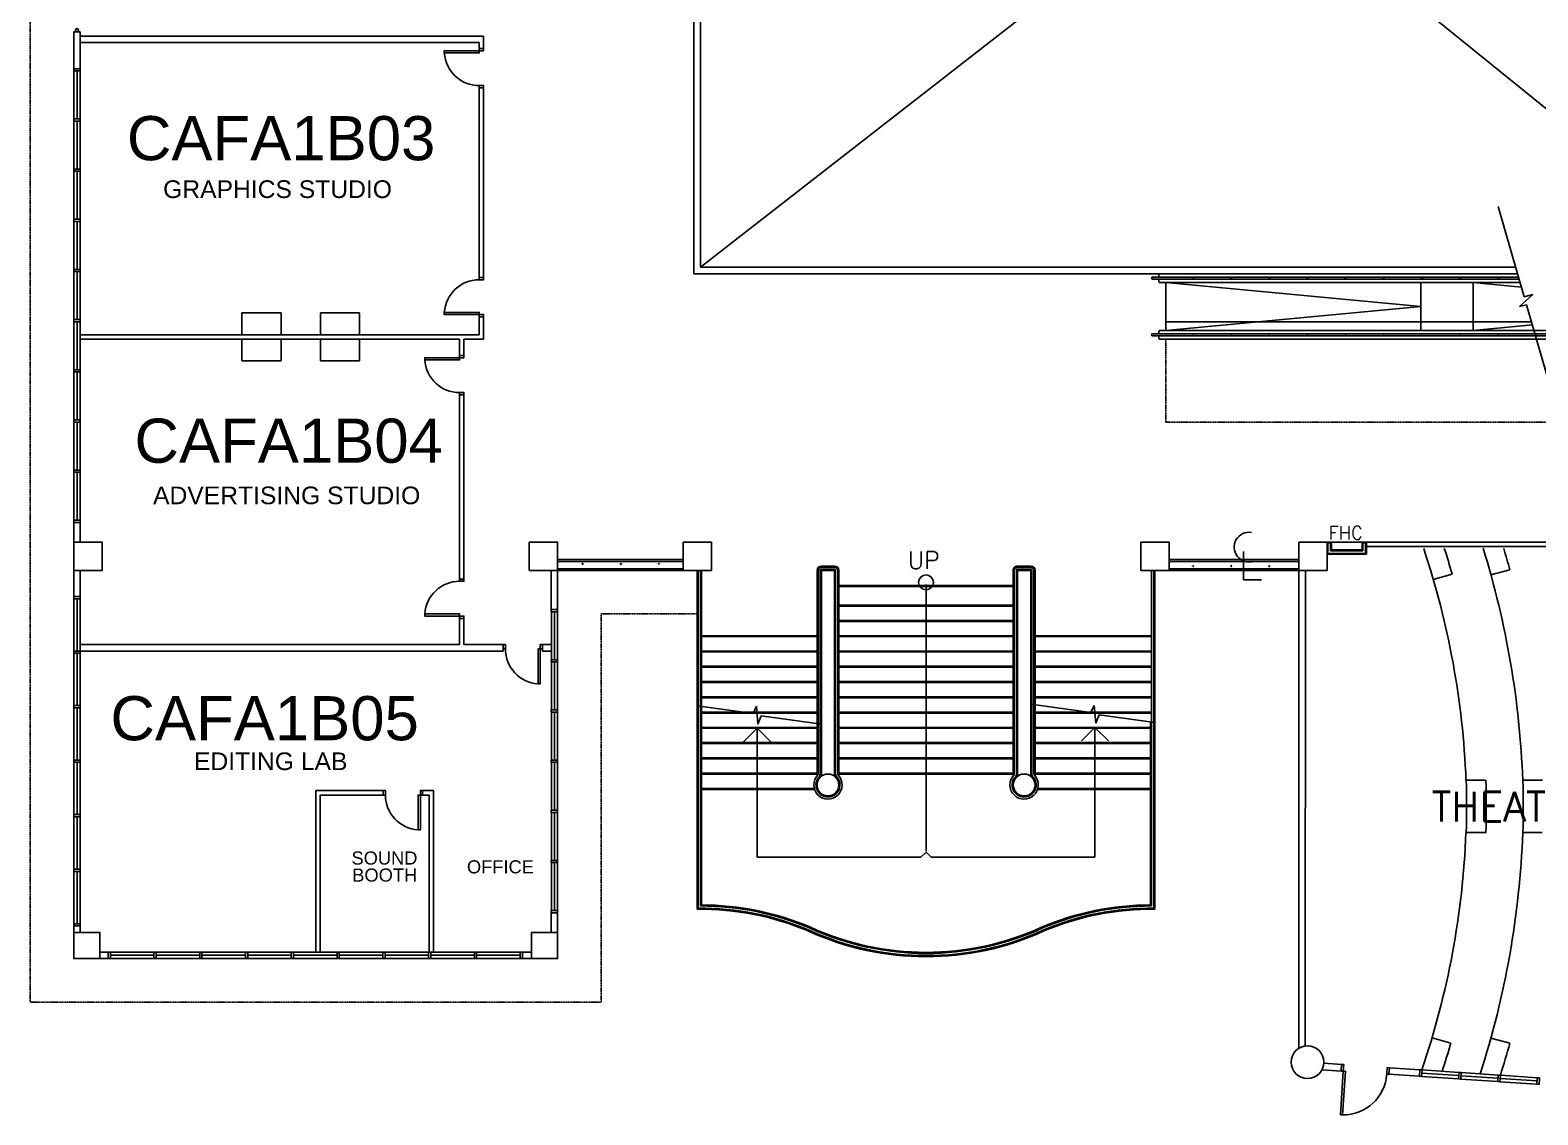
# Model space of a CAD drawing. Header units: millimetres. Extents: x -616979 to 2364082, y 43054 to 1637649.
# Drawn here: x 94335 to 128918, y 59988 to 84853 of the extents above; entities that cross this region are included whole.
import ezdxf

# ---------------------------------------------------------------- set-up
doc = ezdxf.new("R2010")
doc.units = ezdxf.units.MM
doc.linetypes.add('HIDDEN', pattern=[0.375, 0.25, -0.125])
for name, color, linetype in [('a-broken', 9, 'HIDDEN'), ('a-column', 7, 'Continuous'), ('a-doors', 254, 'Continuous'), ('a-fixtures', 7, 'Continuous'), ('a-line', 7, 'Continuous'), ('a-railing', 254, 'Continuous'), ('a-ramp', 253, 'Continuous'), ('a-stairs', 8, 'Continuous'), ('a-stairs-brkn', 8, 'HIDDEN'), ('A-TEXT', 7, 'Continuous'), ('a-wall', 5, 'Continuous'), ('a-windows', 7, 'Continuous')]:
    doc.layers.add(name, color=color, linetype=linetype)
doc.styles.add('-kitz', font='arial.ttf')
doc.styles.add('100scale@80cl', font='romans.shx', dxfattribs={"height": 0.2})
doc.styles.add('200scale@60cl', font='ROMANS.shx', dxfattribs={"height": 0.3})
doc.styles.add('arial', font='arial.ttf')
doc.styles.add('style1', font='arial.ttf')

msp = doc.modelspace()

# ---------------------------------------------------------------- linework, layer by layer
at = {"layer": 'a-broken', "linetype": 'HIDDEN', "ltscale": 3}
for p, q in [((94335.091, 62569.537), (94335.091, 98619.537)), ((120385.201, 77769.887), (120385.201, 75869.537)), ((120385.201, 75869.537), (165485.091, 75869.537)), ((107435.091, 71469.537), (107435.091, 62569.537)), ((107435.091, 71469.537), (109635.091, 71469.537)), ((107435.091, 62569.537), (94335.091, 62569.537))]:
    msp.add_line(p, q, dxfattribs=at)
at = {"layer": 'a-broken', "color": 8, "linetype": 'HIDDEN'}
msp.add_line((120385.201, 78169.886), (128772.335, 78169.886), dxfattribs=at)
at = {"layer": 'a-column'}
for points in [[(95335.091, 73119.537), (95985.091, 73119.537), (95985.091, 72469.537), (95335.091, 72469.537)], [(105785.091, 73119.537), (106435.091, 73119.537), (106435.091, 72469.537), (105785.091, 72469.537)], [(109310.091, 73119.537), (109960.091, 73119.537), (109960.091, 72469.537), (109310.091, 72469.537)], [(119810.091, 73119.537), (120460.091, 73119.537), (120460.091, 72469.537), (119810.091, 72469.537)], [(123435.003, 73119.537), (124085.003, 73119.537), (124085.003, 72469.537), (123435.003, 72469.537)], [(95335.091, 64169.537), (95935.091, 64169.537), (95935.091, 63569.537), (95335.091, 63569.537)], [(105835.091, 64169.537), (106435.091, 64169.537), (106435.091, 63569.537), (105835.091, 63569.537)]]:
    msp.add_lwpolyline(points, close=True, dxfattribs=at)
for centre, radius in [((112635.091, 67549.537), 250), ((112635.091, 67549.537), 250), ((117135.091, 67549.537), 250), ((117135.091, 67549.537), 250), ((123635.091, 61194.537), 375)]:
    msp.add_circle(centre, radius, dxfattribs=at)
at = {"layer": 'a-doors'}
for p, q in [((104285.343, 72269.725), (104185.343, 72269.725)), ((105185.088, 70769.722), (105185.088, 70619.722)), ((105185.088, 70769.712), (105185.088, 70669.712)), ((106085.088, 70769.722), (106085.088, 70619.722)), ((124456.059, 60988.85), (124388.796, 59991.115)), ((124416.262, 61141.873), (124406.172, 60992.213)), ((124406.172, 60992.213), (124456.059, 60988.85)), ((124466.149, 61138.51), (124416.262, 61141.873)), ((124438.683, 59987.751), (124505.946, 60985.487)), ((124505.946, 60985.487), (124456.059, 60988.85)), ((125503.811, 60918.215), (125453.925, 60921.578)), ((125513.901, 61067.875), (125464.014, 61071.238)), ((125503.811, 60918.215), (125513.901, 61067.875)), ((124388.796, 59991.115), (124438.683, 59987.751))]:
    msp.add_line(p, q, dxfattribs=at)
at = {"layer": 'a-doors', "color": 1}
for p, q in [((124456.059, 60988.85), (124466.149, 61138.51)), ((125464.014, 61071.238), (125453.925, 60921.578))]:
    msp.add_line(p, q, dxfattribs=at)
at = {"layer": 'a-doors'}
for points in [[(104635.054, 84432.221), (104635.054, 84382.221), (104735.054, 84382.221), (104735.054, 84432.221)], [(104635.054, 84382.221), (103835.054, 84382.221), (103835.054, 84332.221), (104635.054, 84332.221)], [(104634.791, 83582.222), (104634.791, 83532.222), (104734.791, 83532.222), (104734.791, 83582.222)], [(104635.048, 79132.224), (104635.048, 79182.224), (104735.054, 79182.221), (104735.054, 79132.221)], [(104635.213, 78332.227), (103835.213, 78332.227), (103835.213, 78382.227), (104635.213, 78382.227)], [(104635.048, 78282.224), (104635.048, 78332.224), (104735.054, 78332.221), (104735.054, 78282.221)], [(104185.523, 77344.722), (103385.523, 77344.722), (103385.523, 77294.722), (104185.523, 77294.722)], [(104185.353, 77394.722), (104185.353, 77344.722), (104285.353, 77344.719), (104285.353, 77394.719)], [(104185.091, 76544.722), (104185.091, 76494.722), (104285.091, 76494.719), (104285.091, 76544.719)], [(104185.347, 72219.725), (104185.347, 72269.725), (104285.353, 72269.725), (104285.353, 72219.725)], [(104185.347, 71419.725), (103385.347, 71419.725), (103385.347, 71469.725), (104185.347, 71469.725)], [(104185.347, 71369.725), (104185.347, 71419.725), (104285.353, 71419.725), (104285.353, 71369.725)], [(105235.088, 70669.716), (105185.088, 70669.716), (105185.088, 70769.722), (105235.088, 70769.722)], [(106035.088, 70669.716), (106035.088, 69869.716), (105985.088, 69869.716), (105985.088, 70669.716)], [(106085.088, 70669.716), (106035.088, 70669.716), (106035.088, 70769.722), (106085.088, 70769.722)], [(102485.091, 67319.537), (102435.091, 67319.537), (102435.091, 67419.537), (102485.091, 67419.537)], [(103285.091, 67319.537), (103285.091, 66519.537), (103235.091, 66519.537), (103235.091, 67319.537)], [(103335.091, 67319.537), (103285.091, 67319.537), (103285.091, 67419.537), (103335.091, 67419.537)]]:
    msp.add_lwpolyline(points, close=True, dxfattribs=at)
for centre, radius, start, end in [((104636.196, 84385.107), 802.886, 183.7767676, 269.9184529), ((104636.355, 78329.342), 802.886, 90.0815471, 176.2232324), ((104186.666, 77347.607), 802.886, 183.7767676, 269.9184529), ((104186.49, 71416.839), 802.886, 90.0815471, 176.2232324), ((106037.973, 70670.859), 802.886, 180.0815471, 266.2232324), ((103287.976, 67320.679), 802.886, 180.0815471, 266.2232324), ((124456.834, 60986.808), 999.222, 268.9591346, 356.2570076)]:
    msp.add_arc(centre, radius, start, end, dxfattribs=at)
at = {"layer": 'a-fixtures'}
for p, q in [((99191.278, 78369.722), (99191.278, 77869.722)), ((100091.278, 78369.722), (99191.278, 78369.722)), ((100091.278, 77869.722), (100091.278, 78369.722)), ((100991.278, 78369.722), (100991.278, 77869.722)), ((101891.278, 78369.722), (100991.278, 78369.722)), ((101891.278, 77869.722), (101891.278, 78369.722)), ((99191.278, 77869.722), (100091.278, 77869.722)), ((100991.278, 77869.722), (101891.278, 77869.722)), ((99191.278, 77269.722), (99191.278, 77769.722)), ((99191.278, 77769.722), (100091.278, 77769.722)), ((100091.278, 77769.722), (100091.278, 77269.722)), ((100991.278, 77269.722), (100991.278, 77769.722)), ((100991.278, 77769.722), (101891.278, 77769.722)), ((101891.278, 77769.722), (101891.278, 77269.722)), ((100091.278, 77269.722), (99191.278, 77269.722)), ((101891.278, 77269.722), (100991.278, 77269.722))]:
    msp.add_line(p, q, dxfattribs=at)
at = {"layer": 'a-line', "color": 7}
msp.add_line((109710.091, 79419.707), (134385.091, 98619.537), dxfattribs=at)
at = {"layer": 'a-line'}
for p, q in [((135386.684, 77969.886), (109885.091, 98619.537)), ((128009.883, 80814.175), (128608.389, 78738.473)), ((128661.134, 78555.546), (129336.327, 76213.884))]:
    msp.add_line(p, q, dxfattribs=at)
at = {"layer": 'a-railing'}
for p, q in [((120235.201, 79269.707), (120216.451, 79194.707)), ((128476.839, 79194.708), (120085.201, 79194.707)), ((128491.246, 79144.741), (120087.339, 79144.798)), ((120216.434, 79144.798), (120235.201, 79069.796)), ((120235.201, 79069.796), (128512.856, 79069.796)), ((120385.201, 77969.796), (120385.201, 79069.796)), ((135386.684, 77894.872), (120085.201, 77894.886)), ((135386.683, 77844.872), (120085.201, 77844.886)), ((120235.201, 77769.886), (120216.451, 77844.886)), ((120216.456, 77894.886), (120235.201, 77969.796)), ((120235.201, 77969.796), (135386.684, 77969.886)), ((120235.201, 77769.886), (135386.684, 77769.976)), ((106435.091, 72719.537), (109310.091, 72719.537)), ((120460.091, 72719.537), (123435.003, 72719.537)), ((106285.091, 71568.977), (106285.091, 72469.537)), ((106435.091, 72507.037), (109310.091, 72507.037)), ((109310.091, 72469.537), (106435.091, 72469.537)), ((106435.091, 71568.977), (106435.091, 72469.537)), ((112410.091, 72469.537), (112410.091, 67794.899)), ((112460.091, 72469.537), (112460.091, 67798.684)), ((117310.091, 67798.684), (117310.091, 72469.537)), ((117360.091, 67797.791), (117360.091, 72469.537)), ((120460.091, 72507.037), (123435.003, 72507.037)), ((123435.003, 72469.537), (120460.091, 72469.537)), ((106285.091, 64169.537), (106285.091, 64619.537)), ((106435.091, 64619.537), (106435.091, 64169.537))]:
    msp.add_line(p, q, dxfattribs=at)
at = {"layer": 'a-railing', "linetype": 'HIDDEN'}
for p, q in [((106435.091, 72669.537), (109310.091, 72669.537)), ((120460.091, 72669.537), (123435.003, 72669.537))]:
    msp.add_line(p, q, dxfattribs=at)
at = {"layer": 'a-railing', "color": 7}
for p, q in [((109660.091, 72469.537), (109660.091, 64724.817)), ((109710.091, 72469.537), (109710.091, 64775.078)), ((120060.091, 72469.537), (120060.091, 64775.078)), ((120110.091, 72469.537), (120110.091, 64724.817)), ((109660.091, 69363.114), (109660.091, 64724.817)), ((109710.091, 69356.207), (109710.091, 64775.078)), ((120060.091, 68990.256), (120060.091, 64775.078)), ((120110.091, 68983.352), (120110.091, 64724.817))]:
    msp.add_line(p, q, dxfattribs=at)
at = {"layer": 'a-railing'}
msp.add_circle((95409.472, 84853.487), 37.5, dxfattribs=at)
at = {"layer": 'a-railing', "linetype": 'HIDDEN', "ltscale": 0.058}
for centre in [(121010.114, 79169.792), (121885.114, 79169.792), (122760.114, 79169.792), (123635.114, 79169.792), (124510.114, 79169.792), (125385.114, 79169.792), (126260.114, 79169.792), (127135.114, 79169.792), (128010.114, 79169.792), (121010.093, 77869.885), (121885.093, 77869.885), (122760.093, 77869.885), (123635.093, 77869.885), (124510.093, 77869.885), (125385.093, 77869.885), (126260.093, 77869.885), (127135.093, 77869.885), (128010.093, 77869.885), (128885.093, 77869.885), (107010.091, 72619.537), (107885.091, 72619.537), (108760.091, 72619.537), (121010.091, 72569.537), (121885.091, 72569.537), (122760.091, 72569.537)]:
    msp.add_circle(centre, 12.5, dxfattribs=at)
at = {"layer": 'a-railing'}
for centre, start, end in [((120085.201, 79169.707), 90.0000536, 274.9067891), ((120085.201, 77869.886), 89.9999464, 269.9999464)]:
    msp.add_arc(centre, 25, start, end, dxfattribs=at)
at = {"layer": 'a-railing', "color": 7}
for centre, radius, start, end in [((109718.251, 58375.246), 6349.837, 66.9351318, 90.5248041), ((109718.251, 58375.246), 6399.837, 66.9297321, 90.073062), ((120051.93, 58375.246), 6399.837, 89.926938, 113.0702679), ((120051.93, 58375.246), 6349.837, 89.4751959, 113.0648682), ((114885.091, 70112.217), 6475, 245.5582804, 294.4417196), ((114885.091, 70112.217), 6425, 245.5529436, 294.4470564)]:
    msp.add_arc(centre, radius, start, end, dxfattribs=at)
at = {"layer": 'a-ramp', "color": 1}
for p, q in [((126231.507, 77969.796), (126231.507, 79069.796)), ((127431.507, 77969.796), (127431.507, 79069.796))]:
    msp.add_line(p, q, dxfattribs=at)
at = {"layer": 'a-stairs'}
for p, q in [((126231.507, 78519.796), (120385.201, 79069.796)), ((128543.006, 78965.231), (127431.507, 79069.796)), ((126231.507, 78519.796), (120385.201, 77969.797)), ((128793.083, 78097.931), (127431.507, 77969.839)), ((112385.091, 67757.202), (112385.091, 72469.537)), ((112485.091, 67749.537), (112485.091, 72469.537)), ((112810.091, 72469.537), (112810.091, 67798.684)), ((112860.091, 72469.537), (112860.091, 67797.791)), ((116910.091, 67794.899), (116910.091, 72469.399)), ((116960.091, 67798.684), (116960.091, 72469.537)), ((114885.091, 72144.537), (114885.091, 66032.229)), ((112385.091, 70949.537), (109735.091, 70949.537)), ((117385.091, 70949.537), (120035.091, 70949.537)), ((112385.091, 70599.537), (109735.091, 70599.537)), ((117385.091, 70599.537), (120035.091, 70599.537)), ((112385.091, 70249.537), (109735.091, 70249.537)), ((117385.091, 70249.537), (120035.091, 70249.537)), ((112385.091, 69899.537), (109735.091, 69899.537)), ((117385.091, 69899.537), (120035.091, 69899.537)), ((112385.091, 69549.537), (109735.091, 69549.537)), ((117385.091, 69549.537), (120035.091, 69549.537)), ((112385.091, 69199.537), (109735.091, 69199.537)), ((117385.091, 69199.537), (120035.091, 69199.537)), ((118744.41, 69373.592), (118668.1, 69209.879)), ((118775.772, 68966.572), (118744.41, 69373.592)), ((110698.236, 68537.682), (111010.091, 68849.537)), ((111010.091, 68849.537), (111010.091, 65891.036)), ((111321.945, 68537.682), (111010.091, 68849.537)), ((111102.911, 69136.391), (111025.772, 68946.026)), ((118448.236, 68558.227), (118760.091, 68870.082)), ((118760.091, 68870.082), (118760.091, 65891.036)), ((119071.945, 68558.227), (118760.091, 68870.082)), ((118852.911, 69156.936), (118775.772, 68966.572)), ((112385.091, 67449.537), (112378.917, 67449.537)), ((117385.091, 67449.537), (117391.264, 67449.537)), ((111010.091, 65891.036), (114768.898, 65891.036)), ((114885.091, 66007.229), (114768.898, 65891.036)), ((114885.091, 66007.229), (115001.283, 65891.036)), ((115001.283, 65891.036), (118760.091, 65891.036))]:
    msp.add_line(p, q, dxfattribs=at)
at = {"layer": 'a-stairs', "color": 4}
for p, q in [((128806.933, 78791.099), (128500.294, 78521.614)), ((128500.294, 78521.614), (128661.134, 78555.546)), ((128608.389, 78738.473), (128806.933, 78791.099)), ((109635.091, 69366.568), (110918.1, 69189.334)), ((110994.41, 69353.047), (110918.1, 69189.334)), ((111025.772, 68946.026), (110994.41, 69353.047)), ((117285.091, 69400.927), (118668.1, 69209.879)), ((111102.911, 69136.391), (112485.091, 68945.548)), ((118852.911, 69156.936), (120135.091, 68979.901))]:
    msp.add_line(p, q, dxfattribs=at)
at = {"layer": 'a-stairs', "color": 5}
for p, q in [((109635.091, 69366.568), (109635.091, 72469.537)), ((112785.091, 72569.537), (112485.091, 72569.537)), ((112485.091, 68945.548), (112485.091, 72469.537)), ((112785.091, 72469.537), (112485.091, 72469.537)), ((112785.091, 67749.537), (112785.091, 72469.537)), ((112885.091, 67766.009), (112885.091, 72469.537)), ((116885.091, 72469.378), (116885.091, 67757.202)), ((117285.091, 72569.537), (116985.091, 72569.537)), ((116985.091, 67749.537), (116985.091, 72469.537)), ((117285.091, 72469.537), (116985.091, 72469.537)), ((117285.091, 69400.927), (117285.091, 72469.537)), ((117385.091, 72469.537), (117385.091, 67757.202)), ((120135.091, 68979.901), (120135.091, 72469.537)), ((126952.994, 72385.943), (126520.456, 72261.792)), ((128277.521, 72482.546), (127842.808, 72366.24)), ((112885.091, 72119.537), (116885.091, 72119.537)), ((112885.091, 71669.537), (116885.091, 71669.537)), ((112885.091, 71319.537), (116885.091, 71319.537)), ((112885.091, 70969.537), (116885.091, 70969.537)), ((112885.091, 70619.537), (116885.091, 70619.537)), ((112885.091, 70269.537), (116885.091, 70269.537)), ((112885.091, 69919.537), (116885.091, 69919.537)), ((112885.091, 69569.537), (116885.091, 69569.537)), ((110844.241, 69199.537), (109735.091, 69199.537)), ((111006.238, 69199.537), (110922.855, 69199.537)), ((112885.091, 69219.537), (116885.091, 69219.537)), ((117285.091, 67749.537), (117285.091, 69400.927)), ((117385.091, 69199.537), (118757.821, 69199.537)), ((112385.091, 68849.537), (109735.091, 68849.537)), ((112385.091, 67757.202), (112385.091, 68959.355)), ((112485.091, 67749.537), (112485.091, 68945.548)), ((112885.091, 68869.537), (116885.091, 68869.537)), ((117385.091, 68849.537), (120035.091, 68849.537)), ((112385.091, 68499.537), (109735.091, 68499.537)), ((112885.091, 68519.537), (116885.091, 68519.537)), ((117385.091, 68499.537), (120035.091, 68499.537)), ((112385.091, 68149.537), (109735.091, 68149.537)), ((112885.091, 68169.537), (116885.091, 68169.537)), ((117385.091, 68149.537), (120035.091, 68149.537)), ((112385.091, 67799.537), (109735.091, 67799.537)), ((112885.091, 67819.537), (116885.091, 67819.537)), ((117385.091, 67799.537), (120035.091, 67799.537)), ((112325.858, 67449.537), (109735.091, 67449.537)), ((112385.091, 67549.537), (112385.091, 67664.101)), ((112385.091, 67549.537), (112385.091, 67449.537)), ((112885.091, 67549.537), (112885.091, 67664.101)), ((116885.091, 67664.101), (116885.091, 67549.537)), ((117385.091, 67664.101), (117385.091, 67549.537)), ((117385.091, 67549.537), (117385.091, 67449.537)), ((117444.324, 67449.537), (120035.091, 67449.537)), ((127720.759, 67659.817), (127270.409, 67659.832)), ((129021.686, 67659.772), (128571.379, 67659.788)), ((127730.84, 66458.964), (127275.583, 66459.001)), ((129020.881, 66458.858), (128576.183, 66458.894)), ((126925.405, 61632.011), (126492.867, 61756.162)), ((128277.521, 61631.528), (127842.808, 61747.834))]:
    msp.add_line(p, q, dxfattribs=at)
at = {"layer": 'a-stairs', "color": 7}
for p, q in [((109635.091, 72469.537), (109635.091, 64699.537)), ((109735.091, 72469.537), (109735.091, 64800.061)), ((109635.091, 69366.568), (109635.091, 64699.537)), ((109735.091, 69352.754), (109735.091, 64800.061)), ((120035.091, 68993.708), (120035.091, 64800.061)), ((120135.091, 68979.901), (120135.091, 64699.537))]:
    msp.add_line(p, q, dxfattribs=at)
at = {"layer": 'a-stairs', "color": 2}
for p, q in [((112785.091, 72544.537), (112485.091, 72544.537)), ((112785.091, 72494.537), (112485.091, 72494.537)), ((117285.091, 72544.537), (116985.091, 72544.537)), ((117285.091, 72494.537), (116985.091, 72494.537)), ((117310.091, 67798.684), (117310.091, 69397.474)), ((117360.091, 67797.791), (117360.091, 69390.567)), ((112410.091, 68955.903), (112410.091, 67794.899)), ((112460.091, 68949), (112460.091, 67798.684))]:
    msp.add_line(p, q, dxfattribs=at)
at = {"layer": 'a-stairs', "linetype": 'HIDDEN'}
for p, q in [((111004.697, 69219.537), (110932.178, 69219.537)), ((112385.091, 67469.537), (112371.984, 67469.537)), ((117385.091, 67469.537), (117398.197, 67469.537))]:
    msp.add_line(p, q, dxfattribs=at)
at = {"layer": 'a-stairs'}
msp.add_circle((114885.091, 72194.537), 169.578, dxfattribs=at)
at = {"layer": 'a-stairs', "color": 5}
for centre, radius, start, end in [((108079.384, 66894.476), 20506.28, 2.1388248, 17.2586582), ((108079.384, 66894.476), 19206.28, 2.2838015, 18.4396714), ((108079.384, 66894.476), 19656.28, 16.2228892, 18.0028696), ((108079.384, 66894.476), 20956.28, 15.4647926, 16.8514987), ((112485.091, 72469.537), 100, 90, 180), ((112785.091, 72469.537), 100, 0, 90), ((116985.091, 72469.537), 100, 90, 180.0903953), ((117285.091, 72469.537), 100, 0, 90), ((108078.811, 67063.287), 19206.28, 358.1920247, 1.771545), ((108078.811, 67063.287), 19656.28, 358.2325712, 1.7309757), ((108078.811, 67063.287), 20506.28, 358.3058542, 1.6592051), ((108079.384, 67219.598), 19206.28, 341.161295, 357.7161985), ((108079.384, 67219.598), 20506.28, 342.1311811, 357.8611752), ((108079.384, 67219.598), 19656.28, 341.5120343, 343.4856165), ((108079.384, 67219.598), 20956.28, 342.4380069, 344.5352074)]:
    msp.add_arc(centre, radius, start, end, dxfattribs=at)
at = {"layer": 'a-stairs', "color": 2}
for centre, radius, start, end in [((112485.091, 72469.537), 75, 90, 180), ((112485.091, 72469.537), 25, 90, 180), ((112785.091, 72469.537), 75, 0, 90), ((112785.091, 72469.537), 25, 0, 90), ((116985.091, 72469.537), 75, 90, 180.1054675), ((116985.091, 72469.537), 25, 90, 180), ((117285.091, 72469.537), 75, 0, 90), ((117285.091, 72469.537), 25, 0, 90), ((112379.228, 67796.345), 30.897, 324.8183663, 357.3182678), ((112379.228, 67796.345), 80.897, 321.0232759, 1.6570689), ((112890.954, 67796.345), 80.897, 178.3429312, 218.9767241), ((112890.954, 67796.345), 30.897, 177.3182679, 232.7544382), ((116879.228, 67796.345), 30.897, 324.8183663, 357.3185168), ((116879.228, 67796.345), 80.897, 321.0232759, 1.6570644), ((117390.954, 67796.345), 80.897, 178.3429356, 218.9767241), ((117390.954, 67796.345), 30.897, 177.318275, 232.7544382)]:
    msp.add_arc(centre, radius, start, end, dxfattribs=at)
at = {"layer": 'a-stairs'}
for centre, radius, start, end in [((112635.091, 67549.537), 325, 135.1999055, 43.1359774), ((112635.091, 67549.537), 275, 134.565364, 45.434636), ((117135.091, 67549.537), 325, 135.1999055, 43.1359774), ((117135.091, 67549.537), 275, 134.565364, 45.434636)]:
    msp.add_arc(centre, radius, start, end, dxfattribs=at)
at = {"layer": 'a-stairs', "color": 7}
for centre, radius, start, end in [((109718.251, 58375.246), 6324.837, 66.9378477, 90.7533642), ((109718.251, 58375.246), 6424.837, 66.9270481, 89.8498311), ((120051.93, 58375.246), 6424.837, 90.1501689, 113.0729519), ((120051.93, 58375.246), 6324.837, 89.2466358, 113.0621523), ((114885.091, 70112.217), 6500, 245.5609335, 294.4390665), ((114885.091, 70112.217), 6400, 245.5502597, 294.4497403)]:
    msp.add_arc(centre, radius, start, end, dxfattribs=at)
at = {"layer": 'a-stairs-brkn'}
for p, q in [((112885.091, 72099.537), (116885.091, 72099.537)), ((112885.091, 71649.537), (116885.091, 71649.537)), ((112885.091, 71299.537), (116885.091, 71299.537)), ((112885.091, 70949.537), (116885.091, 70949.537)), ((112885.091, 70599.537), (116885.091, 70599.537)), ((112885.091, 70249.537), (116885.091, 70249.537)), ((112885.091, 69899.537), (116885.091, 69899.537)), ((112885.091, 69549.537), (116885.091, 69549.537)), ((110699.46, 69219.537), (109735.091, 69219.537)), ((112885.091, 69199.537), (116885.091, 69199.537)), ((117385.091, 69219.537), (118598.189, 69219.537)), ((112385.091, 68869.537), (109735.091, 68869.537)), ((112885.091, 68849.537), (116885.091, 68849.537)), ((117385.091, 68869.537), (120035.091, 68869.537)), ((112385.091, 68519.537), (109735.091, 68519.537)), ((112885.091, 68499.537), (116885.091, 68499.537)), ((117385.091, 68519.537), (120035.091, 68519.537)), ((112385.091, 68169.537), (109735.091, 68169.537)), ((112885.091, 68149.537), (116885.091, 68149.537)), ((117385.091, 68169.537), (120035.091, 68169.537)), ((112385.091, 67819.537), (109735.091, 67819.537)), ((112885.091, 67799.537), (116885.091, 67799.537)), ((117385.091, 67819.537), (120035.091, 67819.537)), ((112320.091, 67469.537), (109735.091, 67469.537)), ((117450.091, 67469.537), (120035.091, 67469.537))]:
    msp.add_line(p, q, dxfattribs=at)
at = {"layer": 'a-stairs-brkn', "linetype": 'HIDDEN'}
for p, q in [((112385.091, 70969.537), (109735.091, 70969.537)), ((117385.091, 70969.537), (120035.091, 70969.537)), ((112385.091, 70619.537), (109735.091, 70619.537)), ((117385.091, 70619.537), (120035.091, 70619.537)), ((112385.091, 70269.537), (109735.091, 70269.537)), ((117385.091, 70269.537), (120035.091, 70269.537)), ((112385.091, 69919.537), (109735.091, 69919.537)), ((117385.091, 69919.537), (120035.091, 69919.537)), ((112385.091, 69569.537), (109735.091, 69569.537)), ((117385.091, 69569.537), (120035.091, 69569.537)), ((112385.091, 69219.537), (109735.091, 69219.537)), ((117385.091, 69219.537), (120035.091, 69219.537)), ((112385.091, 68869.537), (109735.091, 68869.537))]:
    msp.add_line(p, q, dxfattribs=at)
at = {"layer": 'a-wall', "color": 7}
for p, q in [((109560.091, 89119.537), (109560.091, 79269.707)), ((109710.091, 89119.537), (109710.091, 79419.707)), ((95335.091, 84815.988), (95335.091, 83969.701)), ((95485.091, 84815.988), (95485.091, 83969.701)), ((104735.054, 84719.722), (95485.091, 84719.701)), ((104635.054, 84569.721), (95485.091, 84569.701)), ((104635.054, 84432.221), (104635.054, 84569.721)), ((104735.054, 84432.221), (104735.054, 84719.722)), ((104635.048, 79182.215), (104634.791, 83532.216)), ((104735.048, 79182.221), (104734.791, 83532.222)), ((128455.214, 79269.707), (109560.091, 79269.707)), ((128411.963, 79419.707), (109710.091, 79419.707)), ((104635.054, 78282.221), (104635.054, 77869.722)), ((104735.054, 77769.722), (104735.054, 78282.221)), ((104635.054, 77869.722), (95485.09, 77869.722)), ((104185.523, 77769.722), (95485.09, 77769.722)), ((104185.523, 77394.722), (104185.523, 77769.722)), ((104285.353, 77394.722), (104285.353, 77769.722)), ((104735.054, 77769.722), (104285.353, 77769.722)), ((104185.343, 72269.725), (104185.091, 76494.716)), ((104285.343, 72269.725), (104285.091, 76494.722)), ((130310.091, 73119.537), (124985.003, 73119.537)), ((130310.091, 73019.537), (124985.003, 73019.537)), ((123435.091, 72469.537), (123435.004, 61511.696)), ((123585.091, 72469.537), (123585.003, 61566.177)), ((104185.353, 71369.722), (104185.353, 70769.722)), ((104285.353, 71369.722), (104285.353, 70769.722)), ((103585.091, 70619.722), (95335.09, 70619.722)), ((104185.353, 70769.722), (95485.09, 70769.722)), ((105185.088, 70619.722), (103585.091, 70619.722)), ((105185.088, 70769.722), (104285.353, 70769.722))]:
    msp.add_line(p, q, dxfattribs=at)
at = {"layer": 'a-wall'}
for p, q in [((95335.091, 84815.988), (95485.091, 84815.988)), ((95335.091, 73570.501), (95335.091, 73119.537)), ((95485.091, 73570.501), (95485.091, 73119.537)), ((122166.356, 72904.971), (122166.356, 72249.284)), ((95335.091, 64169.537), (95335.091, 72469.537)), ((95485.091, 64169.537), (95485.091, 72469.537)), ((122166.356, 72249.284), (122576.954, 72249.284)), ((103485.091, 70769.537), (96785.261, 70769.537)), ((106285.091, 70769.722), (106035.088, 70769.722)), ((106285.091, 70619.722), (106085.088, 70619.722)), ((102435.091, 67419.537), (100885.091, 67419.537)), ((100885.091, 63719.537), (100885.091, 67419.537)), ((102435.091, 67319.537), (100985.091, 67319.537)), ((100985.091, 63719.537), (100985.091, 67319.537)), ((103585.091, 67419.537), (103335.091, 67419.537)), ((103485.091, 67319.537), (103335.091, 67319.537)), ((103485.091, 63719.537), (103485.091, 67319.537)), ((103585.091, 63719.537), (103585.091, 67419.537)), ((96125.537, 63719.537), (95935.091, 63719.537)), ((105624.737, 63719.537), (105835.091, 63719.537)), ((96125.537, 63569.537), (95935.091, 63569.537)), ((105624.737, 63569.537), (105835.091, 63569.537)), ((123967.916, 61021.758), (124406.172, 60992.213)), ((124009.241, 61169.313), (124416.262, 61141.873)), ((126202.096, 60871.14), (125503.811, 60918.215)), ((126212.185, 61020.8), (125513.901, 61067.875))]:
    msp.add_line(p, q, dxfattribs=at)
at = {"layer": 'a-wall', "lineweight": 25}
for p, q in [((124085.003, 72839.537), (124085.003, 73119.537)), ((124185.003, 73119.537), (124085.003, 73119.537)), ((124105.003, 73099.537), (124165.003, 73099.537)), ((124105.003, 72859.537), (124105.003, 73099.537)), ((124165.003, 73099.537), (124165.003, 72919.537)), ((124185.003, 72939.537), (124185.003, 73119.537)), ((124185.003, 73119.537), (124885.003, 73119.537)), ((124885.003, 73119.537), (124985.003, 73119.537)), ((124885.003, 72939.537), (124885.003, 73119.537)), ((124965.003, 73099.537), (124905.003, 73099.537)), ((124905.003, 73099.537), (124905.003, 72919.537)), ((124965.003, 72859.537), (124965.003, 73099.537)), ((124985.003, 72839.537), (124985.003, 73119.537)), ((124985.003, 72839.537), (124085.003, 72839.537)), ((124965.003, 72859.537), (124105.003, 72859.537)), ((124165.003, 72919.537), (124905.003, 72919.537)), ((124885.003, 72939.537), (124185.003, 72939.537))]:
    msp.add_line(p, q, dxfattribs=at)
at = {"layer": 'a-wall'}
msp.add_arc((122291.677, 73003.022), 339.026, 80.2440959, 287.1329259, dxfattribs=at)
at = {"layer": 'a-windows', "linetype": 'ByBlock'}
for p, q in [((95485.091, 83969.701), (95335.091, 83969.701)), ((95335.091, 83919.781), (95335.091, 83969.701)), ((95485.091, 83969.701), (95335.091, 83969.701)), ((95335.091, 83919.781), (95335.091, 83969.701)), ((95335.091, 83919.781), (95485.091, 83919.781)), ((95335.091, 83919.781), (95485.091, 83919.781)), ((95340.091, 82819.781), (95340.091, 83919.781)), ((95410.091, 82819.781), (95410.091, 83919.781)), ((95410.091, 83919.781), (95480.091, 83919.781)), ((95480.091, 82819.781), (95480.091, 83919.781)), ((95485.091, 83919.781), (95485.091, 83969.701)), ((95485.091, 83919.781), (95485.091, 83969.701)), ((95485.091, 82819.781), (95335.091, 82819.781)), ((95335.091, 82769.861), (95335.091, 82819.781)), ((95485.091, 82819.781), (95335.091, 82819.781)), ((95335.091, 82769.861), (95335.091, 82819.781)), ((95335.091, 82769.861), (95485.091, 82769.861)), ((95335.091, 82769.861), (95485.091, 82769.861)), ((95340.091, 81669.861), (95340.091, 82769.861)), ((95410.091, 81669.861), (95410.091, 82769.861)), ((95480.091, 81669.861), (95480.091, 82769.861)), ((95485.091, 82769.861), (95485.091, 82819.781)), ((95485.091, 82769.861), (95485.091, 82819.781)), ((95485.091, 81669.861), (95335.091, 81669.861)), ((95335.091, 81619.941), (95335.091, 81669.861)), ((95485.091, 81669.861), (95335.091, 81669.861)), ((95335.091, 81619.941), (95335.091, 81669.861)), ((95335.091, 81619.941), (95485.091, 81619.941)), ((95335.091, 81619.941), (95485.091, 81619.941)), ((95340.091, 80519.941), (95340.091, 81619.941)), ((95410.091, 80519.941), (95410.091, 81619.941)), ((95480.091, 80519.941), (95480.091, 81619.941)), ((95485.091, 81619.941), (95485.091, 81669.861)), ((95485.091, 81619.941), (95485.091, 81669.861)), ((95485.091, 80519.941), (95335.091, 80519.941)), ((95335.091, 80470.021), (95335.091, 80519.941)), ((95485.091, 80519.941), (95335.091, 80519.941)), ((95335.091, 80470.021), (95335.091, 80519.941)), ((95335.091, 80470.021), (95485.091, 80470.021)), ((95335.091, 80470.021), (95485.091, 80470.021)), ((95340.091, 79370.021), (95340.091, 80470.021)), ((95410.091, 79370.021), (95410.091, 80470.021)), ((95480.091, 79370.021), (95480.091, 80470.021)), ((95485.091, 80470.021), (95485.091, 80519.941)), ((95485.091, 80470.021), (95485.091, 80519.941)), ((95485.091, 79370.021), (95335.091, 79370.021)), ((95335.091, 79320.101), (95335.091, 79370.021)), ((95485.091, 79370.021), (95335.091, 79370.021)), ((95335.091, 79320.101), (95335.091, 79370.021)), ((95335.091, 79320.101), (95485.091, 79320.101)), ((95335.091, 79320.101), (95485.091, 79320.101)), ((95340.091, 78220.101), (95340.091, 79320.101)), ((95410.091, 78220.101), (95410.091, 79320.101)), ((95480.091, 78220.101), (95480.091, 79320.101)), ((95485.091, 79320.101), (95485.091, 79370.021)), ((95485.091, 79320.101), (95485.091, 79370.021)), ((95485.091, 78220.101), (95335.091, 78220.101)), ((95335.091, 78170.181), (95335.091, 78220.101)), ((95485.091, 78220.101), (95335.091, 78220.101)), ((95335.091, 78170.181), (95335.091, 78220.101)), ((95335.091, 78170.181), (95485.091, 78170.181)), ((95335.091, 78170.181), (95485.091, 78170.181)), ((95340.091, 77070.181), (95340.091, 78170.181)), ((95410.091, 77070.181), (95410.091, 78170.181)), ((95480.091, 77070.181), (95480.091, 78170.181)), ((95485.091, 78170.181), (95485.091, 78220.101)), ((95485.091, 78170.181), (95485.091, 78220.101)), ((95485.091, 77070.181), (95335.091, 77070.181)), ((95335.091, 77020.261), (95335.091, 77070.181)), ((95485.091, 77070.181), (95335.091, 77070.181)), ((95335.091, 77020.261), (95335.091, 77070.181)), ((95335.091, 77020.261), (95485.091, 77020.261)), ((95335.091, 77020.261), (95485.091, 77020.261)), ((95340.091, 75920.261), (95340.091, 77020.261)), ((95410.091, 75920.261), (95410.091, 77020.261)), ((95480.091, 75920.261), (95480.091, 77020.261)), ((95485.091, 77020.261), (95485.091, 77070.181)), ((95485.091, 77020.261), (95485.091, 77070.181)), ((95485.091, 75920.261), (95335.091, 75920.261)), ((95335.091, 75870.341), (95335.091, 75920.261)), ((95485.091, 75920.261), (95335.091, 75920.261)), ((95335.091, 75870.341), (95335.091, 75920.261)), ((95335.091, 75870.341), (95485.091, 75870.341)), ((95335.091, 75870.341), (95485.091, 75870.341)), ((95340.091, 74770.341), (95340.091, 75870.341)), ((95410.091, 74770.341), (95410.091, 75870.341)), ((95480.091, 74770.341), (95480.091, 75870.341)), ((95485.091, 75870.341), (95485.091, 75920.261)), ((95485.091, 75870.341), (95485.091, 75920.261)), ((95485.091, 74770.341), (95335.091, 74770.341)), ((95335.091, 74720.421), (95335.091, 74770.341)), ((95485.091, 74770.341), (95335.091, 74770.341)), ((95335.091, 74720.421), (95335.091, 74770.341)), ((95335.091, 74720.421), (95485.091, 74720.421)), ((95335.091, 74720.421), (95485.091, 74720.421)), ((95340.091, 73620.421), (95340.091, 74720.421)), ((95410.091, 73620.421), (95410.091, 74720.421)), ((95480.091, 73620.421), (95480.091, 74720.421)), ((95485.091, 74720.421), (95485.091, 74770.341)), ((95485.091, 74720.421), (95485.091, 74770.341)), ((95485.091, 73620.421), (95335.091, 73620.421)), ((95335.091, 73570.501), (95335.091, 73620.421)), ((95335.091, 73570.501), (95485.091, 73570.501)), ((95485.091, 73570.501), (95485.091, 73620.421)), ((95485.091, 71868.977), (95335.091, 71868.977)), ((95335.091, 71819.057), (95335.091, 71868.977)), ((95485.091, 71868.977), (95335.091, 71868.977)), ((95335.091, 71819.057), (95335.091, 71868.977)), ((95335.091, 71819.057), (95485.091, 71819.057)), ((95335.091, 71819.057), (95485.091, 71819.057)), ((95340.091, 71819.057), (95340.091, 70619.057)), ((95410.091, 71819.057), (95410.091, 70619.057)), ((95410.091, 71819.057), (95480.091, 71819.057)), ((95480.091, 71819.057), (95480.091, 70619.057)), ((95485.091, 71819.057), (95485.091, 71868.977)), ((95485.091, 71819.057), (95485.091, 71868.977)), ((106435.091, 71568.977), (106285.091, 71568.977)), ((106285.091, 71519.057), (106285.091, 71568.977)), ((106435.091, 71568.977), (106285.091, 71568.977)), ((106285.091, 71519.057), (106285.091, 71568.977)), ((106285.091, 71519.057), (106435.091, 71519.057)), ((106285.091, 71519.057), (106435.091, 71519.057)), ((106290.091, 70419.057), (106290.091, 71519.057)), ((106360.091, 70419.057), (106360.091, 71519.057)), ((106430.091, 70419.057), (106430.091, 71519.057)), ((106435.091, 71519.057), (106435.091, 71568.977)), ((106435.091, 71519.057), (106435.091, 71568.977)), ((95485.091, 70619.057), (95335.091, 70619.057)), ((95335.091, 70569.137), (95335.091, 70619.057)), ((95485.091, 70619.057), (95335.091, 70619.057)), ((95335.091, 70569.137), (95335.091, 70619.057)), ((95335.091, 70569.137), (95485.091, 70569.137)), ((95335.091, 70569.137), (95485.091, 70569.137)), ((95340.091, 70569.137), (95340.091, 69369.137)), ((95410.091, 70569.137), (95410.091, 69369.137)), ((95410.091, 70569.137), (95480.091, 70569.137)), ((95480.091, 70569.137), (95480.091, 69369.137)), ((95485.091, 70569.137), (95485.091, 70619.057)), ((95485.091, 70569.137), (95485.091, 70619.057)), ((106435.091, 70419.057), (106285.091, 70419.057)), ((106285.091, 70369.137), (106285.091, 70419.057)), ((106435.091, 70419.057), (106285.091, 70419.057)), ((106285.091, 70369.137), (106285.091, 70419.057)), ((106285.091, 70369.137), (106435.091, 70369.137)), ((106285.091, 70369.137), (106435.091, 70369.137)), ((106290.091, 69269.137), (106290.091, 70369.137)), ((106360.091, 69269.137), (106360.091, 70369.137)), ((106430.091, 69269.137), (106430.091, 70369.137)), ((106435.091, 70369.137), (106435.091, 70419.057)), ((106435.091, 70369.137), (106435.091, 70419.057)), ((95485.091, 69369.137), (95335.091, 69369.137)), ((95335.091, 69319.217), (95335.091, 69369.137)), ((95485.091, 69369.137), (95335.091, 69369.137)), ((95335.091, 69319.217), (95335.091, 69369.137)), ((95485.091, 69369.137), (95335.091, 69369.137)), ((95335.091, 69319.217), (95335.091, 69369.137)), ((95485.091, 69369.137), (95335.091, 69369.137)), ((95335.091, 69319.217), (95335.091, 69369.137)), ((95335.091, 69319.217), (95485.091, 69319.217)), ((95335.091, 69319.217), (95485.091, 69319.217)), ((95335.091, 69319.217), (95485.091, 69319.217)), ((95335.091, 69319.217), (95485.091, 69319.217)), ((95340.091, 69319.217), (95340.091, 68119.217)), ((95410.091, 69319.217), (95410.091, 68119.217)), ((95410.091, 69319.217), (95480.091, 69319.217)), ((95410.091, 69319.217), (95480.091, 69319.217)), ((95480.091, 69319.217), (95480.091, 68119.217)), ((95485.091, 69319.217), (95485.091, 69369.137)), ((95485.091, 69319.217), (95485.091, 69369.137)), ((95485.091, 69319.217), (95485.091, 69369.137)), ((95485.091, 69319.217), (95485.091, 69369.137)), ((106435.091, 69269.137), (106285.091, 69269.137)), ((106285.091, 69219.217), (106285.091, 69269.137)), ((106435.091, 69269.137), (106285.091, 69269.137)), ((106285.091, 69219.217), (106285.091, 69269.137)), ((106285.091, 69219.217), (106435.091, 69219.217)), ((106285.091, 69219.217), (106435.091, 69219.217)), ((106290.091, 68119.217), (106290.091, 69219.217)), ((106360.091, 68119.217), (106360.091, 69219.217)), ((106430.091, 68119.217), (106430.091, 69219.217)), ((106435.091, 69219.217), (106435.091, 69269.137)), ((106435.091, 69219.217), (106435.091, 69269.137)), ((95485.091, 68119.217), (95335.091, 68119.217)), ((95335.091, 68069.297), (95335.091, 68119.217)), ((95485.091, 68119.217), (95335.091, 68119.217)), ((95335.091, 68069.297), (95335.091, 68119.217)), ((95335.091, 68069.297), (95485.091, 68069.297)), ((95335.091, 68069.297), (95485.091, 68069.297)), ((95340.091, 68069.297), (95340.091, 66869.297)), ((95410.091, 68069.297), (95410.091, 66869.297)), ((95410.091, 68069.297), (95480.091, 68069.297)), ((95480.091, 68069.297), (95480.091, 66869.297)), ((95485.091, 68069.297), (95485.091, 68119.217)), ((95485.091, 68069.297), (95485.091, 68119.217)), ((106435.091, 68119.217), (106285.091, 68119.217)), ((106285.091, 68069.297), (106285.091, 68119.217)), ((106435.091, 68119.217), (106285.091, 68119.217)), ((106285.091, 68069.297), (106285.091, 68119.217)), ((106285.091, 68069.297), (106435.091, 68069.297)), ((106285.091, 68069.297), (106435.091, 68069.297)), ((106290.091, 66969.297), (106290.091, 68069.297)), ((106360.091, 66969.297), (106360.091, 68069.297)), ((106430.091, 66969.297), (106430.091, 68069.297)), ((106435.091, 68069.297), (106435.091, 68119.217)), ((106435.091, 68069.297), (106435.091, 68119.217)), ((95485.091, 66869.297), (95335.091, 66869.297)), ((95335.091, 66819.377), (95335.091, 66869.297)), ((95485.091, 66869.297), (95335.091, 66869.297)), ((95335.091, 66819.377), (95335.091, 66869.297)), ((95335.091, 66819.377), (95485.091, 66819.377)), ((95335.091, 66819.377), (95485.091, 66819.377)), ((95340.091, 66819.377), (95340.091, 65619.377)), ((95410.091, 66819.377), (95410.091, 65619.377)), ((95410.091, 66819.377), (95480.091, 66819.377)), ((95480.091, 66819.377), (95480.091, 65619.377)), ((95485.091, 66819.377), (95485.091, 66869.297)), ((95485.091, 66819.377), (95485.091, 66869.297)), ((106435.091, 66969.297), (106285.091, 66969.297)), ((106285.091, 66919.377), (106285.091, 66969.297)), ((106435.091, 66969.297), (106285.091, 66969.297)), ((106285.091, 66919.377), (106285.091, 66969.297)), ((106285.091, 66919.377), (106435.091, 66919.377)), ((106285.091, 66919.377), (106435.091, 66919.377)), ((106290.091, 65819.377), (106290.091, 66919.377)), ((106360.091, 65819.377), (106360.091, 66919.377)), ((106430.091, 65819.377), (106430.091, 66919.377)), ((106435.091, 66919.377), (106435.091, 66969.297)), ((106435.091, 66919.377), (106435.091, 66969.297)), ((106435.091, 65819.377), (106285.091, 65819.377)), ((106285.091, 65769.457), (106285.091, 65819.377)), ((106435.091, 65819.377), (106285.091, 65819.377)), ((106285.091, 65769.457), (106285.091, 65819.377)), ((106285.091, 65769.457), (106435.091, 65769.457)), ((106285.091, 65769.457), (106435.091, 65769.457)), ((106290.091, 64669.457), (106290.091, 65769.457)), ((106360.091, 64669.457), (106360.091, 65769.457)), ((106430.091, 64669.457), (106430.091, 65769.457)), ((106435.091, 65769.457), (106435.091, 65819.377)), ((106435.091, 65769.457), (106435.091, 65819.377)), ((95485.091, 65619.377), (95335.091, 65619.377)), ((95335.091, 65569.457), (95335.091, 65619.377)), ((95485.091, 65619.377), (95335.091, 65619.377)), ((95335.091, 65569.457), (95335.091, 65619.377)), ((95335.091, 65569.457), (95485.091, 65569.457)), ((95335.091, 65569.457), (95485.091, 65569.457)), ((95340.091, 65569.457), (95340.091, 64369.457)), ((95410.091, 65569.457), (95410.091, 64369.457)), ((95410.091, 65569.457), (95480.091, 65569.457)), ((95480.091, 65569.457), (95480.091, 64369.457)), ((95485.091, 65569.457), (95485.091, 65619.377)), ((95485.091, 65569.457), (95485.091, 65619.377)), ((95485.091, 64369.457), (95335.091, 64369.457)), ((95335.091, 64319.537), (95335.091, 64369.457)), ((95485.091, 64369.457), (95335.091, 64369.457)), ((95335.091, 64319.537), (95335.091, 64369.457)), ((95485.091, 64369.457), (95335.091, 64369.457)), ((95335.091, 64319.537), (95335.091, 64369.457)), ((95485.091, 64319.537), (95485.091, 64369.457)), ((95485.091, 64319.537), (95485.091, 64369.457)), ((95485.091, 64319.537), (95485.091, 64369.457)), ((106435.091, 64669.457), (106285.091, 64669.457)), ((106285.091, 64619.537), (106285.091, 64669.457)), ((106285.091, 64619.537), (106435.091, 64619.537)), ((106435.091, 64619.537), (106435.091, 64669.457)), ((95335.091, 64319.537), (95485.091, 64319.537)), ((95335.091, 64319.537), (95485.091, 64319.537)), ((95335.091, 64319.537), (95485.091, 64319.537)), ((95410.091, 64319.537), (95480.091, 64319.537)), ((96125.537, 63719.537), (96125.537, 63569.537)), ((96125.537, 63719.537), (96175.457, 63719.537)), ((96125.537, 63719.537), (96125.537, 63569.537)), ((96125.537, 63719.537), (96175.457, 63719.537)), ((96175.457, 63569.537), (96175.457, 63719.537)), ((96175.457, 63569.537), (96175.457, 63719.537)), ((96175.457, 63714.537), (97175.457, 63714.537)), ((96175.457, 63644.537), (97175.457, 63644.537)), ((97175.457, 63719.537), (97175.457, 63569.537)), ((97175.457, 63719.537), (97225.377, 63719.537)), ((97175.457, 63719.537), (97175.457, 63569.537)), ((97175.457, 63719.537), (97225.377, 63719.537)), ((97225.377, 63569.537), (97225.377, 63719.537)), ((97225.377, 63569.537), (97225.377, 63719.537)), ((97225.377, 63714.537), (98225.377, 63714.537)), ((97225.377, 63644.537), (98225.377, 63644.537)), ((98225.377, 63719.537), (98225.377, 63569.537)), ((98225.377, 63719.537), (98275.297, 63719.537)), ((98225.377, 63719.537), (98225.377, 63569.537)), ((98225.377, 63719.537), (98275.297, 63719.537)), ((98275.297, 63569.537), (98275.297, 63719.537)), ((98275.297, 63569.537), (98275.297, 63719.537)), ((98275.297, 63714.537), (99275.297, 63714.537)), ((98275.297, 63644.537), (99275.297, 63644.537)), ((99275.297, 63719.537), (99275.297, 63569.537)), ((99275.297, 63719.537), (99325.217, 63719.537)), ((99275.297, 63719.537), (99275.297, 63569.537)), ((99275.297, 63719.537), (99325.217, 63719.537)), ((99325.217, 63569.537), (99325.217, 63719.537)), ((99325.217, 63569.537), (99325.217, 63719.537)), ((99325.217, 63714.537), (100325.217, 63714.537)), ((99325.217, 63644.537), (100325.217, 63644.537)), ((100325.217, 63719.537), (100325.217, 63569.537)), ((100325.217, 63719.537), (100375.137, 63719.537)), ((100325.217, 63719.537), (100325.217, 63569.537)), ((100325.217, 63719.537), (100375.137, 63719.537)), ((100375.137, 63569.537), (100375.137, 63719.537)), ((100375.137, 63569.537), (100375.137, 63719.537)), ((100375.137, 63714.537), (101375.137, 63714.537)), ((100375.137, 63644.537), (101375.137, 63644.537)), ((101375.137, 63719.537), (101375.137, 63569.537)), ((101375.137, 63719.537), (101425.057, 63719.537)), ((101375.137, 63719.537), (101375.137, 63569.537)), ((101375.137, 63719.537), (101425.057, 63719.537)), ((101425.057, 63569.537), (101425.057, 63719.537)), ((101425.057, 63569.537), (101425.057, 63719.537)), ((101425.057, 63714.537), (102425.057, 63714.537)), ((101425.057, 63644.537), (102425.057, 63644.537)), ((102425.057, 63719.537), (102425.057, 63569.537)), ((102425.057, 63719.537), (102474.977, 63719.537)), ((102425.057, 63719.537), (102425.057, 63569.537)), ((102425.057, 63719.537), (102474.977, 63719.537)), ((102474.977, 63569.537), (102474.977, 63719.537)), ((102474.977, 63569.537), (102474.977, 63719.537)), ((102474.977, 63714.537), (103474.977, 63714.537)), ((102474.977, 63644.537), (103474.977, 63644.537)), ((103474.977, 63719.537), (103474.977, 63569.537)), ((103474.977, 63719.537), (103524.897, 63719.537)), ((103474.977, 63719.537), (103474.977, 63569.537)), ((103474.977, 63719.537), (103524.897, 63719.537)), ((103524.897, 63569.537), (103524.897, 63719.537)), ((103524.897, 63569.537), (103524.897, 63719.537)), ((103524.897, 63714.537), (104524.897, 63714.537)), ((103524.897, 63644.537), (104524.897, 63644.537)), ((104524.897, 63719.537), (104524.897, 63569.537)), ((104524.897, 63719.537), (104574.817, 63719.537)), ((104524.897, 63719.537), (104524.897, 63569.537)), ((104524.897, 63719.537), (104574.817, 63719.537)), ((104574.817, 63569.537), (104574.817, 63719.537)), ((104574.817, 63569.537), (104574.817, 63719.537)), ((104574.817, 63714.537), (105574.817, 63714.537)), ((104574.817, 63644.537), (105574.817, 63644.537)), ((105574.817, 63719.537), (105574.817, 63569.537)), ((105574.817, 63719.537), (105624.737, 63719.537)), ((105624.737, 63569.537), (105624.737, 63719.537)), ((96125.537, 63569.537), (96175.457, 63569.537)), ((96125.537, 63569.537), (96175.457, 63569.537)), ((96175.457, 63574.537), (97175.457, 63574.537)), ((97175.457, 63569.537), (97225.377, 63569.537)), ((97175.457, 63569.537), (97225.377, 63569.537)), ((97225.377, 63574.537), (98225.377, 63574.537)), ((98225.377, 63569.537), (98275.297, 63569.537)), ((98225.377, 63569.537), (98275.297, 63569.537)), ((98275.297, 63574.537), (99275.297, 63574.537)), ((99275.297, 63569.537), (99325.217, 63569.537)), ((99275.297, 63569.537), (99325.217, 63569.537)), ((99325.217, 63574.537), (100325.217, 63574.537)), ((100325.217, 63569.537), (100375.137, 63569.537)), ((100325.217, 63569.537), (100375.137, 63569.537)), ((100375.137, 63574.537), (101375.137, 63574.537)), ((101375.137, 63569.537), (101425.057, 63569.537)), ((101375.137, 63569.537), (101425.057, 63569.537)), ((101425.057, 63574.537), (102425.057, 63574.537)), ((102425.057, 63569.537), (102474.977, 63569.537)), ((102425.057, 63569.537), (102474.977, 63569.537)), ((102474.977, 63574.537), (103474.977, 63574.537)), ((103474.977, 63569.537), (103524.897, 63569.537)), ((103474.977, 63569.537), (103524.897, 63569.537)), ((103524.897, 63574.537), (104524.897, 63574.537)), ((104524.897, 63569.537), (104574.817, 63569.537)), ((104524.897, 63569.537), (104574.817, 63569.537)), ((104574.817, 63574.537), (105574.817, 63574.537)), ((105574.817, 63569.537), (105624.737, 63569.537)), ((127100.058, 60810.603), (126251.983, 60867.776)), ((127105.102, 60885.433), (126257.027, 60942.607)), ((127110.147, 60960.263), (126262.072, 61017.437)), ((128003.064, 60824.896), (127154.989, 60882.07)), ((128008.109, 60899.726), (127160.034, 60956.9)), ((128906.071, 60839.19), (128057.996, 60896.363)), ((127998.019, 60750.066), (127149.944, 60807.24)), ((128895.981, 60689.529), (128047.906, 60746.703)), ((128901.026, 60764.359), (128052.951, 60821.533))]:
    msp.add_line(p, q, dxfattribs=at)
at = {"layer": 'a-windows', "color": 2}
msp.add_line((124416.262, 61141.873), (124406.172, 60992.213), dxfattribs=at)
msp.add_lwpolyline([(124416.262, 61141.873), (124466.149, 61138.51), (124456.059, 60988.85), (124406.172, 60992.213), (124416.262, 61141.873)], dxfattribs=at)
at = {"layer": 'a-windows', "linetype": 'ByBlock'}
for points in [[(126212.185, 61020.8), (126262.072, 61017.437), (126251.983, 60867.776), (126202.096, 60871.14), (126212.185, 61020.8)], [(127110.147, 60960.263), (127160.034, 60956.9), (127149.944, 60807.24), (127100.058, 60810.603), (127110.147, 60960.263)], [(128008.109, 60899.726), (128057.996, 60896.363), (128047.906, 60746.703), (127998.019, 60750.066), (128008.109, 60899.726)], [(128906.071, 60839.19), (128955.957, 60835.826), (128945.868, 60686.166), (128895.981, 60689.529), (128906.071, 60839.19)]]:
    msp.add_lwpolyline(points, dxfattribs=at)

# ---------------------------------------------------------------- texts
at = {"layer": 'A-TEXT', "color": 5, "style": 'style1'}
for s, p in [('CAFA1B03', (96554.338, 81871.341)), ('CAFA1B04', (96727.926, 74936.174)), ('CAFA1B05', (96176.371, 68573.841))]:
    msp.add_text(s, height=1012.5, dxfattribs=at).set_placement(p)
at = {"layer": 'A-TEXT', "linetype": 'Continuous'}
for s, height, style, p in [('GRAPHICS STUDIO', 405, 'arial', (97384.994, 81006.168)), ('ADVERTISING STUDIO', 405, 'arial', (97154.125, 73986.109)), ('EDITING LAB', 405, 'arial', (98093, 67890.439)), ('THEATER 2', 675, '100scale@80cl', (126476.991, 66715.598))]:
    msp.add_text(s, height=height, dxfattribs=dict(at, style=style)).set_placement(p)
at = {"layer": 'A-TEXT', "style": '200scale@60cl'}
msp.add_text('FHC', height=300, dxfattribs=at).set_placement((124119.844, 73179.462))
at = {"layer": 'A-TEXT', "linetype": 'Continuous'}
for s, height, rotation, style, p in [('UP', 400, 359.9665651, '100scale@80cl', (114464.932, 72502.021)), ('SOUND', 300, 0.0334349, '-kitz', (101705.954, 65724.395)), ('OFFICE', 300, 0.0334349, '-kitz', (104353.808, 65522.931)), ('BOOTH', 300, 0.0334349, '-kitz', (101723.752, 65334.168))]:
    msp.add_text(s, height=height, rotation=rotation, dxfattribs=dict(at, style=style)).set_placement(p)

doc.saveas('drawing.dxf')
